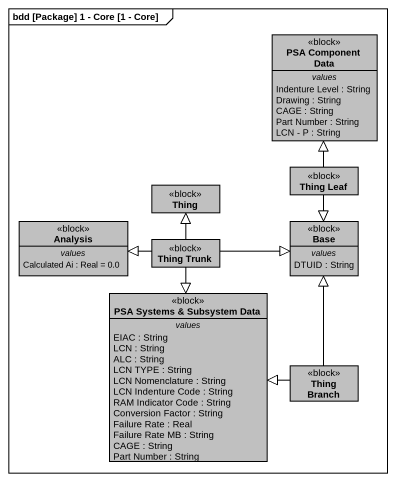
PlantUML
@startuml
mainframe bdd [Package] 1 - Core [1 - Core]
hide circle
hide empty members
class "PSA Component Data" as PSA_Component_Data <<block>> #C0C0C0 {
  -- values --
  Indenture Level : String
  Drawing : String
  CAGE : String
  Part Number : String
  LCN - P : String
}
class Thing <<block>> #C0C0C0
class "Thing Leaf" as Thing_Leaf <<block>> #C0C0C0
class Analysis <<block>> #C0C0C0 {
  -- values --
  Calculated Ai : Real = 0.0
}
class Base <<block>> #C0C0C0 {
  -- values --
  DTUID : String
}
class "Thing Trunk" as Thing_Trunk <<block>> #C0C0C0
class "PSA Systems & Subsystem Data" as PSA_Systems_Subsystem_Data <<block>> #C0C0C0 {
  -- values --
  EIAC : String
  LCN : String
  ALC : String
  LCN TYPE : String
  LCN Nomenclature : String
  LCN Indenture Code : String
  RAM Indicator Code : String
  Conversion Factor : String
  Failure Rate : Real
  Failure Rate MB : String
  CAGE : String
  Part Number : String
}
class "Thing Branch" as Thing_Branch <<block>> #C0C0C0
Thing_Leaf -up-|> PSA_Component_Data
Thing_Leaf --|> Base
Thing_Trunk -up-|> Thing
Thing_Trunk -left-|> Analysis
Thing_Trunk -right-|> Base
Thing_Trunk --|> PSA_Systems_Subsystem_Data
Thing_Branch -up-|> Base
Thing_Branch -left-|> PSA_Systems_Subsystem_Data
@enduml
